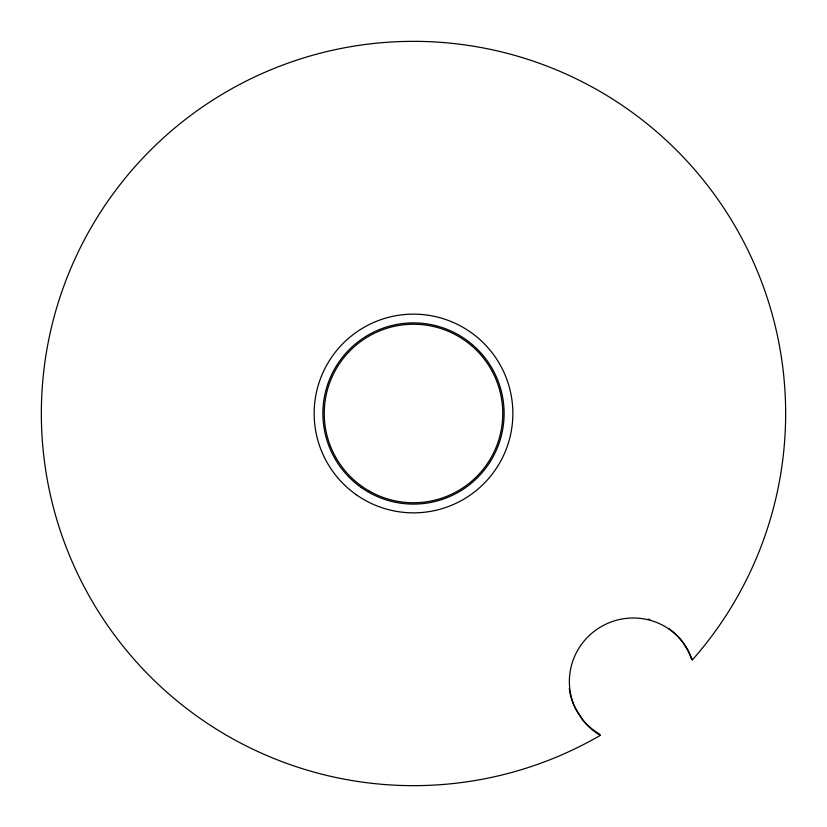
<?xml version="1.0" encoding="UTF-8"?>
<svg xmlns="http://www.w3.org/2000/svg" width="827" height="827" viewBox="0 0 827 827"><rect width="100%" height="100%" fill="white"/><g stroke="black" fill="none" stroke-linecap="round" stroke-linejoin="round"><path stroke-width="1.24" d="M583.097 720.534L575.313 708.036A63.441 62.687 -28.8 0 1 599.937 627.383A63.441 62.687 -28.8 0 1 683.019 642.321L688.395 650.601L692.426 659.863L691.372 659.026A63.338 62.594 -49.9 0 0 671.596 630.732A63.245 62.49 -28.9 0 0 668.971 628.768M574.424 706.279L576.46 710.352A63.359 62.604 -28.8 0 0 578.466 713.753L581.154 717.65A63.338 62.614 -32.1 0 0 599.699 734.18A55.378 8.508 -30.2 0 0 600.33 735.358A372.15 372.15 0 0 1 43.573 454.157A372.15 372.15 0 0 1 525.972 58.748A372.15 372.15 0 0 1 692.426 659.863M600.319 735.368A63.4 62.676 -32.1 0 1 583.097 720.544M574.124 705.782A63.245 62.49 -28.9 0 1 569.245 688.746M648.265 619.092A63.245 62.49 -28.9 0 1 649.857 619.526M356.292 494.732A99.364 99.364 0 0 0 512.461 422.432A99.364 99.364 0 0 0 371.757 323.336A99.364 99.364 0 0 0 356.292 494.732M361.327 487.579A90.608 90.608 0 0 0 503.736 421.646A90.608 90.608 0 0 0 375.427 331.276A90.608 90.608 0 0 0 361.327 487.579M368.873 490.804A89.264 89.264 0 0 0 502.764 413.5A89.264 89.264 0 0 0 368.873 336.196A89.264 89.264 0 0 0 368.873 490.804"/></g></svg>
